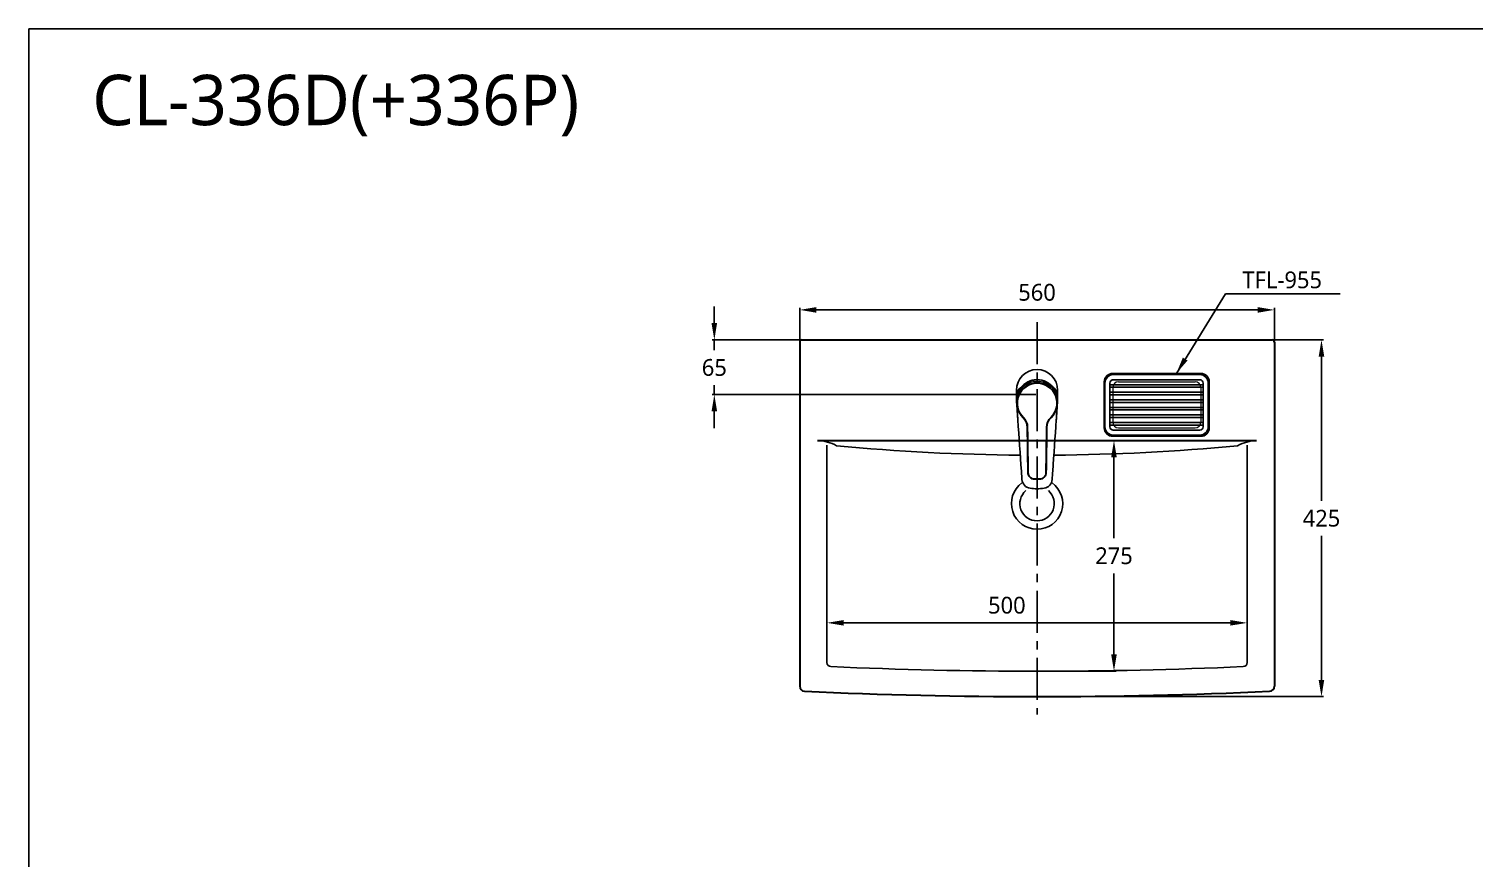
# Model space of a CAD drawing. Extents: x 3980 to 7080, y -51 to 2049.
# Drawn here: x 3980 to 5700, y 1061 to 2049 of the extents above; entities that cross this region are included whole.
import ezdxf

# ---------------------------------------------------------------- set-up
doc = ezdxf.new("R2010")
doc.units = 0
doc.header["$LTSCALE"] = 20
doc.header["$MEASUREMENT"] = 0
doc.linetypes.add('CENTER', pattern=[2, 1.25, -0.25, 0.25, -0.25])
doc.layers.get('0').update_dxf_attribs({"linetype": 'CONTINUOUS'})
doc.layers.get('DEFPOINTS').update_dxf_attribs({"linetype": 'CONTINUOUS'})
for name, color, linetype in [('1', 7, 'CONTINUOUS'), ('3', 3, 'CONTINUOUS'), ('5', 5, 'CONTINUOUS'), ('BASE', 3, 'CONTINUOUS'), ('CENTER', 2, 'CENTER')]:
    doc.layers.add(name, color=color, linetype=linetype)
doc.layers.add('c', color=4, linetype='CONTINUOUS', lineweight=30)
doc.styles.add('GHS', font='romans', dxfattribs={"bigfont": 'ghs'})
doc.styles.get("Standard").update_dxf_attribs({"font": 'NanumGothic.ttf'})
doc.dimstyles.get("Standard").update_dxf_attribs({"dimtxt": 20, "dimasz": 20, "dimexe": 2.5, "dimexo": 1.5, "dimgap": 10, "dimtad": 1, "dimdec": 0, "dimzin": 0, "dimdsep": 46, "dimtxsty": 'Standard', "dimcen": 0, "dimclrd": 3, "dimclre": 3, "dimclrt": 2, "dimadec": 0, "dimazin": 0, "dimtfac": 1, "dimtdec": 0, "dimtmove": 0, "dimatfit": 3, "dimfxl": 0, "dimtolj": 1, "dimtzin": 0, "dimarcsym": 0})

# ---------------------------------------------------------------- blocks, each defined once
blk = doc.blocks.new('*D40')
at = {"color": 3, "lineweight": -2}
for p, q in [((4897.6, 1677.5), (4897.6, 1716.8)), ((5442.6, 1714.3), (4917.6, 1714.3)), ((5462.6, 1677.5), (5462.6, 1716.8))]:
    blk.add_line(p, q, dxfattribs=at)
at = {"color": 3}
for points in [[(4917.6, 1717.6), (4917.6, 1710.9), (4897.6, 1714.3)], [(5442.6, 1717.6), (5442.6, 1710.9), (5462.6, 1714.3)]]:
    blk.add_solid(points, dxfattribs=at)
at = {"layer": 'DEFPOINTS', "color": 0}
for p in [(4897.6, 1714.3), (4897.6, 1676), (5462.6, 1676)]:
    blk.add_point(p, dxfattribs=at)
at = {"color": 2, "insert": (5180.1, 1735.1), "char_height": 20, "attachment_point": 5}
blk.add_mtext('\\A1;560', dxfattribs=at)
blk = doc.blocks.new('*D47')
at = {"color": 3, "lineweight": -2}
for p, q in [((4930, 1324.4), (4930, 1344)), ((5430.3, 1328.4), (5430.3, 1344)), ((4950, 1341.5), (5410.3, 1341.5))]:
    blk.add_line(p, q, dxfattribs=at)
at = {"color": 3}
for points in [[(4950, 1344.8), (4950, 1338.2), (4930, 1341.5)], [(5410.3, 1344.8), (5410.3, 1338.2), (5430.3, 1341.5)]]:
    blk.add_solid(points, dxfattribs=at)
at = {"layer": 'DEFPOINTS', "color": 0}
for p in [(5430.3, 1341.5), (5430.3, 1326.9), (4930, 1322.9)]:
    blk.add_point(p, dxfattribs=at)
at = {"color": 2, "insert": (5144.2, 1362.4), "char_height": 20, "attachment_point": 5}
blk.add_mtext('\\A1;500', dxfattribs=at)
blk = doc.blocks.new('*D48')
at = {"color": 3, "lineweight": -2}
for p, q in [((5461.6, 1678.5), (5521.2, 1678.5)), ((5518.7, 1658.5), (5518.7, 1486.9)), ((5518.7, 1273.6), (5518.7, 1445.2)), ((5181.6, 1253.6), (5521.2, 1253.6))]:
    blk.add_line(p, q, dxfattribs=at)
at = {"color": 3}
for points in [[(5515.3, 1658.5), (5522, 1658.5), (5518.7, 1678.5)], [(5515.3, 1273.6), (5522, 1273.6), (5518.7, 1253.6)]]:
    blk.add_solid(points, dxfattribs=at)
at = {"layer": 'DEFPOINTS', "color": 0}
for p in [(5460.1, 1678.5), (5180.1, 1253.6), (5518.7, 1253.6)]:
    blk.add_point(p, dxfattribs=at)
at = {"color": 2, "insert": (5518.7, 1466), "char_height": 20, "attachment_point": 5}
blk.add_mtext('\\A1;425', dxfattribs=at)
blk = doc.blocks.new('*D50')
at = {"color": 3, "lineweight": -2}
for p, q in [((4796, 1698.5), (4796, 1718.5)), ((5178.6, 1678.5), (4793.5, 1678.5)), ((4796, 1678.5), (4796, 1666.5)), ((4796, 1613.5), (4796, 1624.7)), ((5178.6, 1613.5), (4793.5, 1613.5)), ((4796, 1593.5), (4796, 1573.5))]:
    blk.add_line(p, q, dxfattribs=at)
at = {"color": 3}
for points in [[(4792.7, 1698.5), (4799.3, 1698.5), (4796, 1678.5)], [(4792.7, 1593.5), (4799.3, 1593.5), (4796, 1613.5)]]:
    blk.add_solid(points, dxfattribs=at)
at = {"layer": 'DEFPOINTS', "color": 0}
for p in [(4796, 1678.5), (5180.1, 1678.5), (5180.1, 1613.5)]:
    blk.add_point(p, dxfattribs=at)
at = {"color": 2, "insert": (4796, 1645.6), "char_height": 20, "attachment_point": 5}
blk.add_mtext('\\A1;65', dxfattribs=at)
blk = doc.blocks.new('*D51')
at = {"color": 3, "lineweight": -2}
for p, q in [((5181.6, 1558.7), (5274.2, 1558.7)), ((5271.7, 1538.7), (5271.7, 1442.2)), ((5271.7, 1303.9), (5271.7, 1400.4)), ((5181.6, 1283.9), (5274.2, 1283.9))]:
    blk.add_line(p, q, dxfattribs=at)
at = {"color": 3}
for points in [[(5268.4, 1538.7), (5275, 1538.7), (5271.7, 1558.7)], [(5268.4, 1303.9), (5275, 1303.9), (5271.7, 1283.9)]]:
    blk.add_solid(points, dxfattribs=at)
at = {"layer": 'DEFPOINTS', "color": 0}
for p in [(5180.1, 1558.7), (5180.1, 1283.9), (5271.7, 1283.9)]:
    blk.add_point(p, dxfattribs=at)
at = {"color": 2, "insert": (5271.7, 1421.3), "char_height": 20, "attachment_point": 5}
blk.add_mtext('\\A1;275', dxfattribs=at)

msp = doc.modelspace()

# ---------------------------------------------------------------- linework, layer by layer
at = {"color": 7}
for p, q in [((5169.30265, 1678.52507), (5174.69949, 1678.52507)), ((4929.99591, 1294.32492), (4929.99591, 1553.29458)), ((5430.29828, 1294.32492), (5430.29828, 1553.29458))]:
    msp.add_line(p, q, dxfattribs=at)
at = {"color": 7, "linetype": 'Continuous', "lineweight": 0}
for p, q in [((5270.14709, 1621.69102), (5270.14709, 1580.69102)), ((5277.14709, 1628.69102), (5368.14709, 1628.69102)), ((5375.14709, 1621.69102), (5375.14709, 1580.69102)), ((5277.14709, 1573.69102), (5368.14709, 1573.69102))]:
    msp.add_line(p, q, dxfattribs=at)
for centre, start, end in [((5277.14709, 1621.69102), 90, 180), ((5368.14709, 1621.69102), 0, 90), ((5277.14709, 1580.69102), 180, 270), ((5368.14709, 1580.69102), 270, 0)]:
    msp.add_arc(centre, 7, start, end, dxfattribs=at)
at = {"color": 7}
for centre, radius, start, end in [((4917.02893, 1507.481), 51.24808, 61.48281084, 87.81252179), ((5180.14709, 4052.62945), 2511.4826, 264.5472974, 269.54376567), ((5180.14709, 4052.62945), 2511.4826, 270.45623472, 275.4527026), ((5443.26526, 1507.481), 51.24808, 92.18747821, 118.51718916), ((5180.14709, 4052.62945), 2511.4826, 269.74241838, 269.75382706), ((5180.14709, 4052.62945), 2511.4826, 270.24617295, 270.25756793), ((5180.14709, 1488.52507), 30.5, 70.2949612, 71.21688726), ((5180.14709, 1483.52507), 30.5, 126.28607398, 53.71392602), ((5180.14709, 1483.52507), 20.5, 131.19227431, 48.80772569), ((4934.99591, 1294.32492), 5, 180, 267.43259433), ((5425.29828, 1294.32492), 5, 272.56740567, 0), ((5178.64445, 6728.09349), 5444.22838, 267.43259433, 270.01582859), ((5181.64974, 6728.09349), 5444.22838, 269.98417141, 272.56740567)]:
    msp.add_arc(centre, radius, start, end, dxfattribs=at)
at = {"layer": '1', "color": 7, "linetype": 'Continuous'}
for p, q in [((5177.14709, 1628.70983, 36.5), (5177.14709, 1629.12375, 36.5)), ((5183.14709, 1629.12375, 36.5), (5183.14709, 1628.70983, 36.5)), ((5156.14709, 1606.84266, 36.5), (5156.14709, 1603.19345, 36.5)), ((5204.14709, 1603.19345, 36.5), (5204.14709, 1606.84266, 36.5)), ((5168.55186, 1564.84135, 36.5), (5168.44419, 1574.30657, 36.5)), ((5168.94415, 1574.31227, 36.5), (5169.05183, 1564.84705, 36.5)), ((5191.24235, 1564.84705, 36.5), (5191.35004, 1574.31227, 36.5)), ((5191.85, 1574.30657, 36.5), (5191.74232, 1564.84135, 36.5)), ((5191.52977, 1547.99182, 36.5), (5191.53128, 1547.99181, 36.5)), ((5177.05593, 1512.54703, 36.5), (5177.05593, 1513.04704, 36.5)), ((5177.05593, 1513.04704, 36.5), (5183.23826, 1513.04704, 36.5)), ((5177.05593, 1512.54703, 36.5), (5183.23826, 1512.54703, 36.5)), ((5183.23826, 1512.54703, 36.5), (5183.23826, 1513.04704, 36.5))]:
    msp.add_line(p, q, dxfattribs=at)
at = {"layer": '1', "color": 7, "linetype": 'Continuous', "extrusion": (0, 0, -1)}
for centre, major_axis, ratio, start_param, end_param in [((5180.14709, 1603.19345, 36.5), (0, -24.17282), 0.992851, 0.7650129596, 5.5181723476), ((5180.14709, 1603.19347, 36.5), (0, -23.67655), 0.992543, 0.7650129596, 5.5181723476), ((5180.14709, 1606.84266, 36.5), (-24, 0), 0.935718, 0, 1.4454684956), ((5180.14709, 1606.84266, 36.5), (-24, 0), 0.935718, 1.696124158, 3.1415926536), ((5152.44524, 1574.12174, 36.5), (0, -16.12768), 0.992083, 3.9066056132, 4.7009281642), ((5152.44524, 1574.12176, 36.5), (0, -16.62396), 0.992543, 3.9066056132, 4.7009281642), ((5207.84895, 1574.12176, 36.5), (0, -16.62396), 0.992543, 1.582257143, 2.376579694), ((5207.84895, 1574.12174, 36.5), (0, -16.12768), 0.992083, 1.582257143, 2.376579694), ((5175.54794, 1565.22625, 36.5), (-2.47819, 218.64475), 0.032013, 4.6338460931, 4.7109914189), ((5175.54794, 1565.22627, 36.5), (-2.47802, 218.62987), 0.029729, 4.633846093, 4.7109914191), ((5184.74625, 1565.22627, 36.5), (-2.47802, -218.62987), 0.029729, 4.7137865417, 4.7909318677), ((5184.74625, 1565.22625, 36.5), (-2.47819, -218.64475), 0.032013, 4.7137865417, 4.7909318677)]:
    msp.add_ellipse(centre, major_axis=major_axis, ratio=ratio, start_param=start_param, end_param=end_param, dxfattribs=at)
at = {"layer": '1', "color": 7, "linetype": 'Continuous'}
for centre, major_axis, ratio, start_param, end_param in [((5163.87225, 1586.11383, 36.5), (-0.34762, -0.35939), 0.000015, 4.7123730788, 6.3712122468), ((5196.42193, 1586.11383, 36.5), (0.34762, -0.35939), 0.000015, 6.195158368, 7.8539975355), ((5168.94418, 1574.31227, 36.5), (-0.49997, -0.00569), 0.000022, 4.7124339599, 6.281755616), ((5191.35, 1574.31227, 36.5), (-0.49997, 0.00569), 0.000022, 3.1423044831, 4.712343232), ((5169.05186, 1564.84704, 36.5), (-0.49997, -0.00569), 0.000022, 4.7124339599, 6.2817556166), ((5191.24233, 1564.84704, 36.5), (-0.49997, 0.00569), 0.000022, 3.1423044831, 4.712343232), ((5169.26286, 1547.99864, 36.5), (-0.49995, -0.00684), 0.000022, 4.7124451401, 6.283743557), ((5191.03133, 1547.99864, 36.5), (-0.49995, 0.00684), 0.000022, 3.1423726129, 4.7123332829), ((5169.64482, 1520.41338, 36.5), (-0.49995, -0.00702), 0.000022, 4.7124463904, 6.2848620927), ((5190.64937, 1520.41338, 36.5), (-0.49995, 0.00702), 0.000022, 3.142382966, 4.712333291)]:
    msp.add_ellipse(centre, major_axis=major_axis, ratio=ratio, start_param=start_param, end_param=end_param, dxfattribs=at)
for points, knots in [([(5183.14709, 1628.70983, 36.5), (5183.14709, 1628.66909, 36.5), (5183.08961, 1628.63516, 36.5), (5182.86946, 1628.58426, 36.5), (5182.70386, 1628.56648, 36.5), (5182.28788, 1628.54325, 36.5), (5182.03134, 1628.53739, 36.5), (5181.46315, 1628.53141, 36.5), (5181.14338, 1628.53107, 36.5), (5180.4883, 1628.53094, 36.5), (5180.14403, 1628.53108, 36.5), (5179.47975, 1628.53097, 36.5), (5179.15052, 1628.53076, 36.5), (5178.54921, 1628.5336, 36.5), (5178.26903, 1628.53681, 36.5), (5177.79415, 1628.55262, 36.5), (5177.59348, 1628.56568, 36.5), (5177.30044, 1628.60651, 36.5), (5177.20409, 1628.63498, 36.5), (5177.15348, 1628.68312, 36.5), (5177.14709, 1628.69609, 36.5), (5177.14709, 1628.70983, 36.5)], [0, 0, 0, 0, 0.1068488527, 0.1068488527, 0.2136620251, 0.2136620251, 0.321009761, 0.321009761, 0.4287284182, 0.4287284182, 0.5358739252, 0.5358739252, 0.6424034434, 0.6424034434, 0.7492201446, 0.7492201446, 0.8567851395, 0.8567851395, 0.9644038311, 0.9644038311, 1, 1, 1, 1]), ([(5169.26283, 1547.99865, 36.5), (5169.32208, 1543.66572, 36.5), (5169.38164, 1539.3328, 36.5), (5169.50881, 1530.13771, 36.5), (5169.57652, 1525.27555, 36.5), (5169.6448, 1520.41339, 36.5)], [0, 0, 0, 0, 0.4712209705, 0.4712209705, 1, 1, 1, 1]), ([(5190.64939, 1520.41339, 36.5), (5190.71023, 1524.74629, 36.5), (5190.77063, 1529.07921, 36.5), (5190.89799, 1538.27429, 36.5), (5190.96487, 1543.13647, 36.5), (5191.03136, 1547.99865, 36.5)], [0, 0, 0, 0, 0.4712209719, 0.4712209719, 1, 1, 1, 1]), ([(5177.05593, 1512.55815, 36.5), (5174.98292, 1512.55815, 36.5), (5172.95257, 1513.41268, 36.5), (5170.0525, 1516.3, 36.5), (5169.18468, 1518.33412, 36.5), (5169.15542, 1520.4065, 36.5)], [0, 0, 0, 0, 0.5, 0.5, 1, 1, 1, 1]), ([(5169.6448, 1520.41339, 36.5), (5169.67213, 1518.46631, 36.5), (5170.47981, 1516.56851, 36.5), (5173.20096, 1513.85166, 36.5), (5175.10821, 1513.04704, 36.5), (5177.05593, 1513.04704, 36.5)], [0, 0, 0, 0, 0.5, 0.5, 1, 1, 1, 1]), ([(5183.23826, 1513.04704, 36.5), (5185.18597, 1513.04704, 36.5), (5187.08885, 1513.84889, 36.5), (5189.81258, 1516.56511, 36.5), (5190.62205, 1518.4663, 36.5), (5190.64939, 1520.41339, 36.5)], [0, 0, 0, 0, 0.5, 0.5, 1, 1, 1, 1]), ([(5191.13876, 1520.4065, 36.5), (5191.10952, 1518.33447, 36.5), (5190.24853, 1516.31132, 36.5), (5187.35227, 1513.41881, 36.5), (5185.3109, 1512.55815, 36.5), (5183.23826, 1512.55815, 36.5)], [0, 0, 0, 0, 0.5, 0.5, 1, 1, 1, 1])]:
    msp.add_open_spline(points, degree=3, knots=knots, dxfattribs=at)
for points in [[(5168.76304, 1547.99181, 36.5), (5168.95082, 1534.19904, 36.5), (5169.14692, 1520.40639, 36.5)], [(5191.14912, 1520.40636, 36.5), (5191.34352, 1534.19904, 36.5), (5191.52979, 1547.99182, 36.5)]]:
    msp.add_open_spline(points, degree=2, dxfattribs=at)
at = {"layer": '3', "color": 7}
for points in [[(5270.14709, 1638.69102), (5267.5291, 1638.69102), (5264.92723, 1637.61329), (5261.22482, 1633.91088), (5260.14709, 1631.30901), (5260.14709, 1628.69102)], [(5385.14709, 1628.69102), (5385.14709, 1631.30901), (5384.06936, 1633.91088), (5380.36696, 1637.61329), (5377.76509, 1638.69102), (5375.14709, 1638.69102)], [(5260.14709, 1573.69102), (5260.14709, 1571.07302), (5261.22482, 1568.47115), (5264.92723, 1564.76875), (5267.5291, 1563.69102), (5270.14709, 1563.69102)], [(5375.14709, 1563.69102), (5377.76509, 1563.69102), (5380.36696, 1564.76875), (5384.06936, 1568.47115), (5385.14709, 1571.07302), (5385.14709, 1573.69102)]]:
    msp.add_open_spline(points, degree=3, knots=[0, 0, 0, 0, 0.5, 0.5, 1, 1, 1, 1], dxfattribs=at)
for points in [[(5270.14709, 1638.69102), (5305.14709, 1638.69102), (5340.14709, 1638.69102), (5375.14709, 1638.69102)], [(5260.14709, 1573.69102), (5260.14709, 1588.54528), (5260.14709, 1600.39955), (5260.14709, 1628.69102)], [(5385.14709, 1628.69102), (5385.14709, 1609.35768), (5385.14709, 1593.02435), (5385.14709, 1573.69102)], [(5375.14709, 1563.69102), (5340.14709, 1563.69102), (5305.14709, 1563.69102), (5270.14709, 1563.69102)]]:
    msp.add_open_spline(points, degree=3, dxfattribs=at)
at = {"layer": '5', "color": 7, "linetype": 'Continuous'}
for p, q in [((5155.64709, 1618.52507, 36.5), (5155.64709, 1610.56143, 36.5)), ((5204.64709, 1610.56143, 36.5), (5204.64709, 1618.52507, 36.5))]:
    msp.add_line(p, q, dxfattribs=at)
at = {"layer": '5', "color": 5}
msp.add_lwpolyline([(3980.14709, 2049.02599), (7080.14709, 2049.02599), (7080.14709, -50.97401), (3980.14709, -50.97401)], close=True, dxfattribs=at)
at = {"layer": '5', "color": 7, "linetype": 'Continuous'}
msp.add_ellipse((5180.14709, 1618.52507), major_axis=(0, -24.68399), ratio=0.992546, start_param=1.5707963423, end_param=4.7123889855, dxfattribs=at)
at = {"layer": '5', "color": 7, "linetype": 'Continuous', "extrusion": (0, 0, -1)}
for centre, major_axis, start_param, end_param in [((5180.14722, 1327.2676, 36.5), (-300.45686, 4332.81638), 4.7574452124, 4.771564149), ((5180.14708, 1327.26872, 36.5), (-300.45611, -4332.80567), 4.6532139229, 4.6673328944)]:
    msp.add_ellipse(centre, major_axis=major_axis, ratio=0.001187, start_param=start_param, end_param=end_param, dxfattribs=at)
at = {"layer": '5', "color": 7, "linetype": 'Continuous'}
for points, knots in [([(5158.06009, 1617.41435, 36.5), (5158.03459, 1617.36153, 36.5), (5157.3005, 1615.84078, 36.5), (5156.18021, 1612.69754, 36.5), (5155.61246, 1608.63322, 36.5), (5155.64585, 1605.97583, 36.5), (5155.74262, 1604.74546, 36.5), (5155.82176, 1603.92454, 36.5), (5155.97543, 1602.17498, 36.5), (5156.09537, 1600.62969, 36.5), (5156.18341, 1599.49544, 36.5)], [0, 0, 0, 0, 0.0096401861, 0.277537898, 0.5440080451, 0.6786094454, 0.7123699266, 0.7461355781, 0.8136629996, 1, 1, 1, 1]), ([(5158.07323, 1617.55115, 36.5), (5157.01543, 1615.37558, 36.5), (5156.28866, 1613.0444, 36.5), (5155.8099, 1609.86585, 36.5), (5155.73137, 1609.09091, 36.5), (5155.69044, 1608.31368, 36.5)], [0, 0, 0, 0, 0.7583464892, 0.7583464892, 1, 1, 1, 1]), ([(5155.70716, 1611.66779, 36.5), (5155.76568, 1612.4699, 36.5), (5155.86493, 1613.14892, 36.5), (5156.12582, 1614.45562, 36.5), (5156.28977, 1615.07295, 36.5), (5156.8371, 1616.74964, 36.5), (5157.27031, 1617.63957, 36.5), (5158.13055, 1619.04687, 36.5), (5158.55801, 1619.55703, 36.5), (5159.00345, 1619.89249, 36.5), (5159.13132, 1619.95188, 36.5), (5159.1028, 1619.6738, 36.5), (5159.05475, 1619.51796, 36.5), (5158.67237, 1618.73038, 36.5), (5158.34482, 1618.10975, 36.5), (5158.07323, 1617.55115, 36.5)], [0, 0, 0, 0, 0.125, 0.125, 0.25, 0.25, 0.5, 0.5, 0.75, 0.75, 0.875, 0.875, 0.9375, 0.9375, 1, 1, 1, 1]), ([(5158.06009, 1617.41435, 36.5), (5158.3206, 1617.97447, 36.5), (5158.59804, 1618.52719, 36.5), (5159.00955, 1619.36891, 36.5), (5159.12575, 1619.6364, 36.5), (5159.27077, 1620.11211, 36.5), (5159.17226, 1620.1143, 36.5), (5158.79024, 1619.94173, 36.5), (5158.34871, 1619.46869, 36.5), (5157.45106, 1618.11652, 36.5), (5156.97832, 1617.21415, 36.5), (5156.37878, 1615.50765, 36.5), (5156.19585, 1614.87298, 36.5), (5155.89835, 1613.49098, 36.5), (5155.78238, 1612.75509, 36.5), (5155.71415, 1611.88912, 36.5)], [0, 0, 0, 0, 0.0625, 0.0625, 0.125, 0.125, 0.25, 0.25, 0.5, 0.5, 0.75, 0.75, 0.875, 0.875, 1, 1, 1, 1]), ([(5160.51786, 1621.42224, 36.5), (5160.05888, 1620.78426, 36.5), (5159.14094, 1619.50832, 36.5), (5158.42037, 1618.11234, 36.5), (5158.06009, 1617.41435, 36.5)], [0, 0, 0, 0, 0.5000039789, 1, 1, 1, 1]), ([(5160.51795, 1621.42221, 36.5), (5162.78454, 1624.41616, 36.5), (5165.77395, 1626.87853, 36.5), (5170.83678, 1629.38031, 36.5), (5172.65241, 1630.03057, 36.5), (5176.3336, 1630.88873, 36.5), (5178.21069, 1631.10794, 36.5), (5183.9556, 1631.11287, 36.5), (5187.73878, 1630.22535, 36.5), (5194.5072, 1626.88916, 36.5), (5197.49853, 1624.43085, 36.5), (5199.77624, 1621.42221, 36.5)], [0, 0, 0, 0, 0.25, 0.25, 0.375, 0.375, 0.5, 0.5, 0.75, 0.75, 1, 1, 1, 1]), ([(5202.2341, 1617.41435, 36.5), (5201.87382, 1618.11234, 36.5), (5201.15324, 1619.50832, 36.5), (5200.2353, 1620.78426, 36.5), (5199.77633, 1621.42224, 36.5)], [0, 0, 0, 0, 0.4999960211, 1, 1, 1, 1]), ([(5204.58004, 1611.88912, 36.5), (5204.51181, 1612.75509, 36.5), (5204.39583, 1613.49098, 36.5), (5204.09834, 1614.87298, 36.5), (5203.91541, 1615.50765, 36.5), (5203.31587, 1617.21415, 36.5), (5202.84313, 1618.11652, 36.5), (5201.94548, 1619.46869, 36.5), (5201.50395, 1619.94173, 36.5), (5201.12193, 1620.1143, 36.5), (5201.02341, 1620.11211, 36.5), (5201.16843, 1619.6364, 36.5), (5201.28464, 1619.36891, 36.5), (5201.69615, 1618.52719, 36.5), (5201.97359, 1617.97447, 36.5), (5202.2341, 1617.41435, 36.5)], [0, 0, 0, 0, 0.125, 0.125, 0.25, 0.25, 0.5, 0.5, 0.75, 0.75, 0.875, 0.875, 0.9375, 0.9375, 1, 1, 1, 1]), ([(5202.22096, 1617.55115, 36.5), (5201.94937, 1618.10975, 36.5), (5201.62182, 1618.73038, 36.5), (5201.23944, 1619.51796, 36.5), (5201.19139, 1619.6738, 36.5), (5201.16287, 1619.95188, 36.5), (5201.29074, 1619.89249, 36.5), (5201.73618, 1619.55703, 36.5), (5202.16364, 1619.04687, 36.5), (5203.02388, 1617.63957, 36.5), (5203.45708, 1616.74964, 36.5), (5204.00442, 1615.07295, 36.5), (5204.16836, 1614.45562, 36.5), (5204.42926, 1613.14892, 36.5), (5204.5285, 1612.4699, 36.5), (5204.58703, 1611.66779, 36.5)], [0, 0, 0, 0, 0.0625, 0.0625, 0.125, 0.125, 0.25, 0.25, 0.5, 0.5, 0.75, 0.75, 0.875, 0.875, 1, 1, 1, 1]), ([(5204.60379, 1608.313, 36.5), (5204.56287, 1609.09046, 36.5), (5204.48432, 1609.86562, 36.5), (5204.00553, 1613.0444, 36.5), (5203.27875, 1615.37558, 36.5), (5202.22096, 1617.55115, 36.5)], [0, 0, 0, 0, 0.2417075056, 0.2417075056, 1, 1, 1, 1]), ([(5204.11078, 1599.49544, 36.5), (5204.19882, 1600.62969, 36.5), (5204.31875, 1602.17498, 36.5), (5204.47243, 1603.92454, 36.5), (5204.55157, 1604.74546, 36.5), (5204.64834, 1605.97583, 36.5), (5204.68173, 1608.63322, 36.5), (5204.11397, 1612.69754, 36.5), (5202.99369, 1615.84078, 36.5), (5202.2596, 1617.36153, 36.5), (5202.2341, 1617.41435, 36.5)], [0, 0, 0, 0, 0.1863370004, 0.2538644219, 0.2876300734, 0.3213905546, 0.4559919549, 0.722462102, 0.9903598139, 1, 1, 1, 1]), ([(5155.71415, 1611.88912, 36.5), (5155.71402, 1611.92884, 36.5), (5155.71409, 1612.03134, 36.5), (5155.71532, 1612.11685, 36.5), (5155.71654, 1612.16522, 36.5)], [0, 0, 0, 0, 0.3632630274, 1, 1, 1, 1]), ([(5204.57765, 1612.16522, 36.5), (5204.57887, 1612.11685, 36.5), (5204.58009, 1612.03134, 36.5), (5204.58017, 1611.92884, 36.5), (5204.58004, 1611.88912, 36.5)], [0, 0, 0, 0, 0.6367369726, 1, 1, 1, 1]), ([(5156.18341, 1599.49544, 36.5), (5156.22074, 1598.98551, 36.5), (5156.37847, 1596.83106, 36.5), (5156.56908, 1593.85271, 36.5), (5156.77148, 1590.56149, 36.5), (5156.97124, 1587.27009, 36.5), (5157.13464, 1584.80229, 36.5), (5157.24358, 1583.15708, 36.5)], [0, 0, 0, 0, 0.0936749935, 0.3957793201, 0.546834463, 0.6978896574, 1, 1, 1, 1]), ([(5203.0506, 1583.15708, 36.5), (5203.15954, 1584.80229, 36.5), (5203.32294, 1587.27009, 36.5), (5203.52271, 1590.56149, 36.5), (5203.72511, 1593.85271, 36.5), (5203.91572, 1596.83106, 36.5), (5204.07345, 1598.98551, 36.5), (5204.11078, 1599.49544, 36.5)], [0, 0, 0, 0, 0.3021103426, 0.453165537, 0.6042206799, 0.9063250065, 1, 1, 1, 1]), ([(5171.7758, 1501.81159, 36.5), (5169.19104, 1502.16577, 36.5), (5166.81924, 1503.45826, 36.5), (5163.35042, 1507.32012, 36.5), (5162.32708, 1509.78509, 36.5), (5162.14817, 1512.36704, 36.5)], [0, 0, 0, 0, 0.5, 0.5, 1, 1, 1, 1]), ([(5198.14602, 1512.36704, 36.5), (5197.96711, 1509.78509, 36.5), (5196.94376, 1507.32012, 36.5), (5193.47495, 1503.45826, 36.5), (5191.10315, 1502.16577, 36.5), (5188.51839, 1501.81159, 36.5)], [0, 0, 0, 0, 0.5, 0.5, 1, 1, 1, 1])]:
    msp.add_open_spline(points, degree=3, knots=knots, dxfattribs=at)
for points, degree in [([(5160.51786, 1621.42224, 36.5), (5160.41397, 1621.44585, 36.5), (5160.13092, 1621.38552, 36.5), (5159.52788, 1620.97797, 36.5), (5158.8067, 1620.26247, 36.5), (5158.03039, 1619.24243, 36.5), (5157.26366, 1617.92511, 36.5), (5156.57028, 1616.31146, 36.5), (5156.01472, 1614.40538, 36.5), (5155.7847, 1612.94203, 36.5), (5155.71654, 1612.16522, 36.5)], 3), ([(5158.07323, 1617.55115, 36.5), (5158.07179, 1617.50414, 36.5), (5158.06741, 1617.45854, 36.5), (5158.06009, 1617.41435, 36.5)], 3), ([(5204.57765, 1612.16522, 36.5), (5204.50949, 1612.94203, 36.5), (5204.27947, 1614.40538, 36.5), (5203.72391, 1616.31146, 36.5), (5203.03053, 1617.92511, 36.5), (5202.26379, 1619.24243, 36.5), (5201.48749, 1620.26247, 36.5), (5200.7663, 1620.97797, 36.5), (5200.16327, 1621.38552, 36.5), (5199.88022, 1621.44585, 36.5), (5199.77633, 1621.42224, 36.5)], 3), ([(5202.2341, 1617.41435, 36.5), (5202.22677, 1617.45854, 36.5), (5202.2224, 1617.50414, 36.5), (5202.22096, 1617.55115, 36.5)], 3), ([(5155.64718, 1610.64023, 36.5), (5155.6571, 1610.24529, 36.5)], 1), ([(5155.71415, 1611.88912, 36.5), (5155.6723, 1611.3578, 36.5), (5155.64723, 1610.78521, 36.5), (5155.6568, 1610.05992, 36.5)], 3), ([(5155.65669, 1610.27213, 36.5), (5155.65631, 1610.80614, 36.5), (5155.67644, 1611.24688, 36.5), (5155.70715, 1611.66776, 36.5)], 3), ([(5155.71654, 1612.16522, 36.5), (5155.70685, 1612.05496, 36.5), (5155.69813, 1611.94377, 36.5), (5155.69038, 1611.83169, 36.5)], 3), ([(5155.71415, 1611.88912, 36.5), (5155.71277, 1611.81528, 36.5), (5155.71043, 1611.7415, 36.5), (5155.70715, 1611.66778, 36.5)], 3), ([(5204.6038, 1611.83169, 36.5), (5204.59606, 1611.94377, 36.5), (5204.58733, 1612.05496, 36.5), (5204.57765, 1612.16522, 36.5)], 3), ([(5204.58703, 1611.66778, 36.5), (5204.58375, 1611.7415, 36.5), (5204.58142, 1611.81528, 36.5), (5204.58004, 1611.88912, 36.5)], 3), ([(5204.63739, 1610.05992, 36.5), (5204.64696, 1610.78521, 36.5), (5204.62189, 1611.3578, 36.5), (5204.58004, 1611.88912, 36.5)], 3), ([(5204.58703, 1611.66776, 36.5), (5204.61774, 1611.24688, 36.5), (5204.63788, 1610.80614, 36.5), (5204.6375, 1610.27213, 36.5)], 3), ([(5204.63488, 1610.20371, 36.5), (5204.64701, 1610.64023, 36.5)], 1), ([(5161.47613, 1522.06563, 36.5), (5161.64076, 1519.68967, 36.5), (5161.80539, 1517.31372, 36.5), (5161.97003, 1514.93779, 36.5)], 3), ([(5198.32416, 1514.93779, 36.5), (5198.4888, 1517.31372, 36.5), (5198.65343, 1519.68967, 36.5), (5198.81805, 1522.06563, 36.5)], 3), ([(5171.7758, 1501.81159, 36.5), (5177.33168, 1501.0503, 36.5), (5182.95958, 1501.04991, 36.5), (5188.51839, 1501.81159, 36.5)], 3)]:
    msp.add_open_spline(points, degree=degree, dxfattribs=at)
for points, weights in [([(5161.97003, 1514.93779, 36.5), (5162.0591, 1513.65244, 36.5), (5162.14817, 1512.36704, 36.5)], [0.500000017234, 0.499999982766, 0.500000017234]), ([(5198.14602, 1512.36704, 36.5), (5198.23509, 1513.65244, 36.5), (5198.32416, 1514.93779, 36.5)], [0.500000019311, 0.499999980689, 0.500000019311])]:
    msp.add_rational_spline(points, weights, degree=2, dxfattribs=at)
at = {"layer": 'BASE', "color": 7, "linetype": 'Continuous'}
for p, q in [((5270.90935, 1637.14617), (5373.90935, 1637.14617)), ((5260.90935, 1627.14617), (5260.90935, 1575.14617)), ((5266.90935, 1627.14617), (5266.90935, 1575.14617)), ((5266.90935, 1625.14617), (5377.90935, 1625.14617)), ((5266.90935, 1622.14617), (5377.90935, 1622.14617)), ((5270.90935, 1631.14617), (5373.90935, 1631.14617)), ((5377.90935, 1627.14617), (5377.90935, 1575.14617)), ((5383.90935, 1627.14617), (5383.90935, 1575.14617)), ((5266.90935, 1616.14617), (5377.90935, 1616.14617)), ((5266.90935, 1613.14617), (5377.90935, 1613.14617)), ((5266.90935, 1607.14617), (5377.90935, 1607.14617)), ((5266.90935, 1604.14617), (5377.90935, 1604.14617)), ((5266.90935, 1598.14617), (5377.90935, 1598.14617)), ((5266.90935, 1595.14617), (5377.90935, 1595.14617)), ((5266.90935, 1589.14617), (5377.90935, 1589.14617)), ((5266.90935, 1586.14617), (5377.90935, 1586.14617)), ((5266.90935, 1580.14617), (5377.90935, 1580.14617)), ((5266.90935, 1577.14617), (5377.90935, 1577.14617)), ((5270.90935, 1571.14617), (5373.90935, 1571.14617)), ((5270.90935, 1565.14617), (5373.90935, 1565.14617))]:
    msp.add_line(p, q, dxfattribs=at)
for centre, radius, start, end in [((5270.90935, 1627.14617), 10, 90, 180), ((5373.90935, 1627.14617), 10, 0, 90), ((5270.90935, 1627.14617), 4, 90, 180), ((5373.90935, 1627.14617), 4, 0, 90), ((5270.90935, 1575.14617), 10, 180, 270), ((5270.90935, 1575.14617), 4, 180, 270), ((5373.90935, 1575.14617), 10, 270, 0), ((5373.90935, 1575.14617), 4, 270, 0)]:
    msp.add_arc(centre, radius, start, end, dxfattribs=at)
at = {"layer": 'c', "color": 7}
for p, q in [((4897.64709, 1676.02507), (4897.64709, 1266.077)), ((4900.14709, 1678.52507), (5460.14709, 1678.52507)), ((5462.64709, 1676.02507), (5462.64709, 1266.077)), ((4918.98504, 1558.69174), (5441.30915, 1558.69174))]:
    msp.add_line(p, q, dxfattribs=at)
for centre, radius, start, end in [((4900.14709, 1676.02507), 2.5, 90, 180), ((5460.14709, 1676.02507), 2.5, 0, 90), ((4903.64709, 1266.077), 6, 180, 266.94249446), ((5180.14709, 7132.91278), 5879.34768, 267.301318753, 272.698681247), ((5456.64709, 1266.077), 6, 273.05750554, 0)]:
    msp.add_arc(centre, radius, start, end, dxfattribs=at)
at = {"layer": 'CENTER', "color": 1, "linetype": 'CENTER', "ltscale": 2}
msp.add_line((5180.14709, 1699.77307), (5180.14709, 1232.31711), dxfattribs=at)

# ---------------------------------------------------------------- texts
at = {"color": 7, "insert": (4055.53905, 1994.30392), "char_height": 60, "width": 1103.36187, "attachment_point": 1, "style": 'GHS'}
msp.add_mtext('{\\fNanumGothic|b0|i0|c0|p50;CL-336D(+336P)}', dxfattribs=at)
at = {"layer": '1', "color": 2, "insert": (5471.92111, 1749.92714), "char_height": 20, "attachment_point": 5}
msp.add_mtext_dynamic_manual_height_columns('TFL-955', width=115.046269, gutter_width=15, heights=[0], dxfattribs=at)

# ---------------------------------------------------------------- dimensions: what is measured, and where the dimension line sits
at = {"color": 7}
dim = msp.add_linear_dim(base=(4897.64709, 1714.25564), p1=(5462.64709, 1676.02507), p2=(4897.64709, 1676.02507), angle=180, text='560', dimstyle='Standard', dxfattribs=at)
dim.commit()
dim.dimension.update_dxf_attribs({"geometry": '*D40', "text_midpoint": (5180.14709, 1735.14262)})
dim = msp.add_linear_dim(base=(4795.99931, 1678.52507), p1=(5180.14709, 1613.52507), p2=(5180.14709, 1678.52507), angle=90, dimstyle='Standard', override={"dimtih": 1, "dimtoh": 1, "dimfxl": 1.25, "dimarcsym": 1})
dim.commit()
dim.dimension.update_dxf_attribs({"geometry": '*D50', "text_midpoint": (4795.99931, 1645.61873), "dimtype": 160})
for base, p1, p2, picture, middle in [((5518.67462, 1253.5651), (5460.14709, 1678.52507), (5180.14709, 1253.5651), '*D48', (5518.67462, 1466.04509)), ((5271.6883, 1283.86531), (5180.14709, 1558.69174), (5180.14571, 1283.86531), '*D51', (5271.6883, 1421.27853))]:
    dim = msp.add_linear_dim(base=base, p1=p1, p2=p2, angle=90, dimstyle='Standard', override={"dimtih": 1, "dimtoh": 1, "dimfxl": 1.25, "dimarcsym": 1})
    dim.commit()
    dim.dimension.update_dxf_attribs({"geometry": picture, "text_midpoint": middle})
dim = msp.add_linear_dim(base=(5430.29828, 1341.49175), p1=(4929.99591, 1322.9131), p2=(5430.29828, 1326.90238), text='500', dimstyle='Standard', override={"dimfxl": 1.25}, dxfattribs=at)
dim.commit()
dim.dimension.update_dxf_attribs({"geometry": '*D47', "text_midpoint": (5144.18947, 1341.49175), "dimtype": 160})

# ---------------------------------------------------------------- leaders
msp.add_leader([(5345.95424, 1638.69102), (5404.43293, 1733.25047), (5540.91444, 1733.25047)], dimstyle='Standard', override={"dimgap": 10, "dimtad": 0, "dimfxl": 1.25, "dimarcsym": 1}, dxfattribs=at)

doc.saveas('drawing.dxf')
